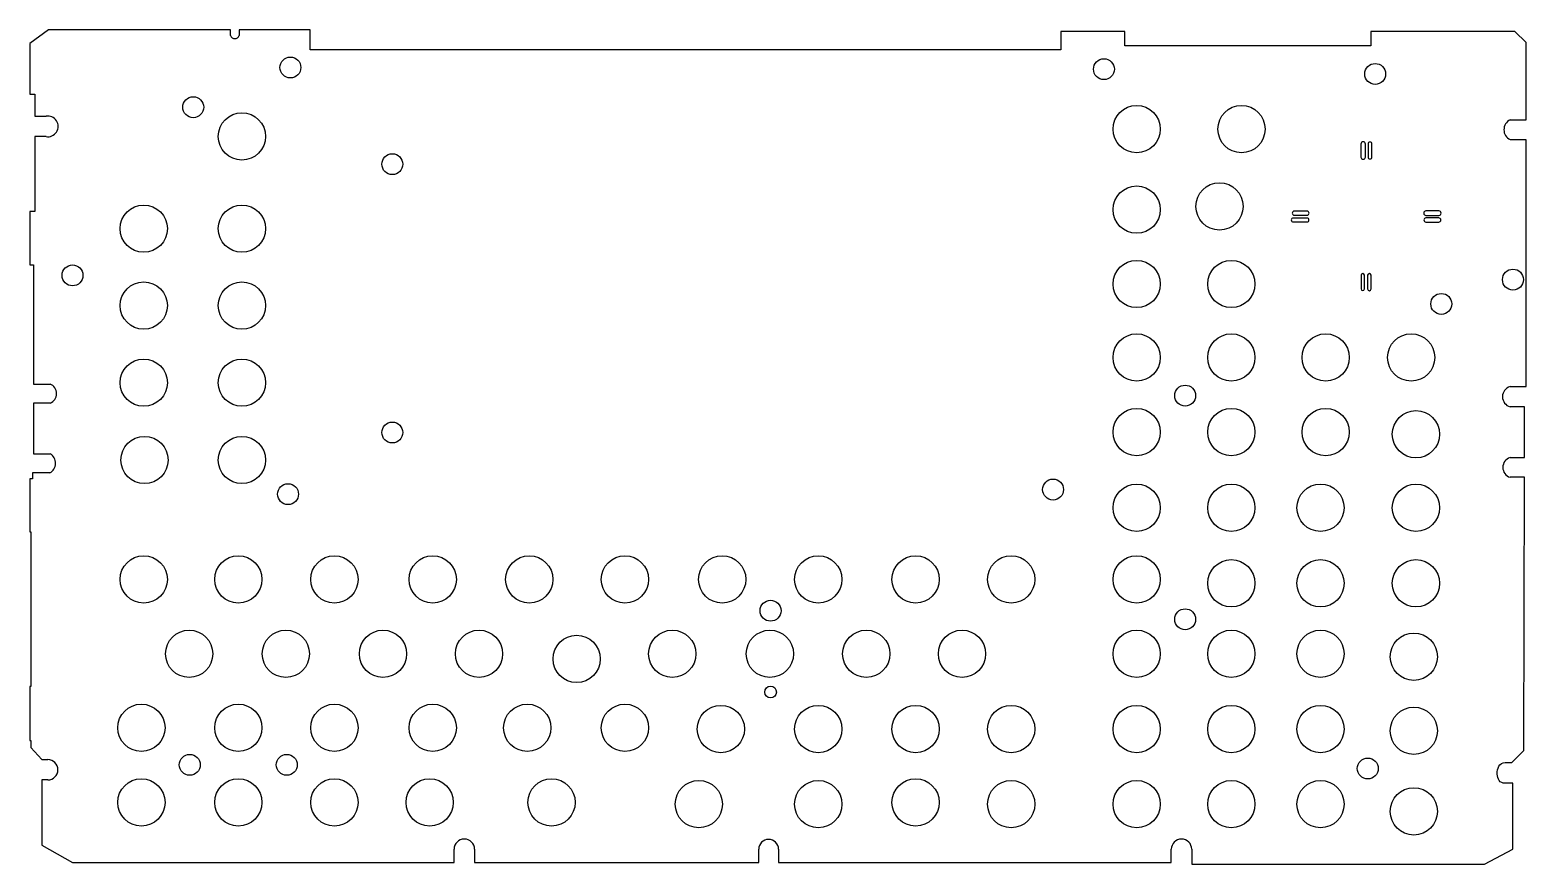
# Model space of a CAD drawing. Header units: inches. Extents: x 0.25 to 8.19, y 0.26 to 4.68.
import ezdxf

# ---------------------------------------------------------------- set-up
doc = ezdxf.new("R2010")
doc.units = ezdxf.units.IN
doc.header["$MEASUREMENT"] = 0

msp = doc.modelspace()

# ---------------------------------------------------------------- linework, layer by layer
at = {"color": 7, "linetype": 'Continuous', "lineweight": 25}
for p, q in [((0.3499, 4.6794), (0.2507, 4.6078)), ((0.2507, 4.6078), (0.2507, 4.3396)), ((1.3161, 4.6794), (0.3499, 4.6794)), ((1.3161, 4.6498), (1.3161, 4.6794)), ((1.3606, 4.6794), (1.3606, 4.6498)), ((1.7376, 4.6794), (1.3606, 4.6794)), ((1.7376, 4.5736), (1.7376, 4.6794)), ((5.7224, 4.6711), (5.7224, 4.5736)), ((6.0633, 4.6711), (5.7224, 4.6711)), ((6.0633, 4.5951), (6.0633, 4.6711)), ((7.3691, 4.6711), (7.3691, 4.5951)), ((8.1335, 4.6711), (7.3691, 4.6711)), ((8.1926, 4.612), (8.1335, 4.6711)), ((8.1926, 4.2025), (8.1926, 4.612)), ((5.7224, 4.5736), (1.7376, 4.5736)), ((7.3691, 4.5951), (6.0633, 4.5951)), ((0.2507, 4.3396), (0.2764, 4.3396)), ((0.2764, 4.3396), (0.2764, 4.2222)), ((0.2764, 4.2222), (0.3364, 4.2222)), ((8.1075, 4.2025), (8.1926, 4.2025)), ((0.2764, 4.1136), (0.2764, 3.717)), ((0.3364, 4.1136), (0.2764, 4.1136)), ((7.3162, 4.0742), (7.3162, 4.0055)), ((7.3403, 4.0055), (7.3403, 4.0742)), ((7.3537, 4.0742), (7.3537, 4.0055)), ((7.3746, 4.0055), (7.3746, 4.0742)), ((8.1926, 4.0974), (8.1075, 4.0974)), ((8.1926, 2.7878), (8.1926, 4.0974)), ((0.2507, 3.717), (0.2507, 3.4342)), ((0.2764, 3.717), (0.2507, 3.717)), ((7.0296, 3.6817), (6.9561, 3.6817)), ((6.9561, 3.6612), (7.0296, 3.6612)), ((7.0296, 3.7184), (6.9619, 3.7184)), ((6.9619, 3.6969), (7.0296, 3.6969)), ((7.7296, 3.7193), (7.6614, 3.7193)), ((7.6614, 3.696), (7.7296, 3.696)), ((7.7296, 3.6822), (7.6614, 3.6822)), ((7.6614, 3.6607), (7.7296, 3.6607)), ((0.2507, 3.4342), (0.2698, 3.4342)), ((0.2698, 3.4342), (0.2698, 2.8014)), ((7.3165, 3.3779), (7.3165, 3.3063)), ((7.3343, 3.3063), (7.3343, 3.3779)), ((7.3509, 3.3779), (7.3509, 3.3063)), ((7.3706, 3.3063), (7.3706, 3.3779)), ((0.2698, 2.8014), (0.3575, 2.8014)), ((8.1075, 2.7878), (8.1926, 2.7878)), ((0.2698, 2.6996), (0.2698, 2.4315)), ((0.3575, 2.6996), (0.2698, 2.6996)), ((8.1848, 2.6804), (8.1075, 2.6804)), ((8.1848, 2.4116), (8.1848, 2.6804)), ((0.2698, 2.4315), (0.3584, 2.4315)), ((8.1075, 2.4116), (8.1848, 2.4116)), ((0.2649, 2.3295), (0.2649, 2.2991)), ((0.3563, 2.3295), (0.2649, 2.3295)), ((8.1848, 2.3066), (8.1075, 2.3066)), ((8.1801, 0.8578), (8.1848, 2.3066)), ((0.2507, 2.2991), (0.2507, 2.0182)), ((0.2649, 2.2991), (0.2507, 2.2991)), ((0.2507, 2.0182), (0.256, 2.0182)), ((0.256, 2.0182), (0.256, 1.1978)), ((0.2507, 1.1978), (0.2507, 0.9107)), ((0.256, 1.1978), (0.2507, 1.1978)), ((0.2507, 0.9107), (0.256, 0.9107)), ((0.256, 0.9107), (0.256, 0.8737)), ((0.256, 0.8737), (0.3138, 0.8091)), ((0.3138, 0.8091), (0.3453, 0.8091)), ((8.1163, 0.794), (8.1801, 0.8578)), ((8.0823, 0.794), (8.1163, 0.794)), ((0.3138, 0.7014), (0.3138, 0.3546)), ((0.3453, 0.7014), (0.3138, 0.7014)), ((8.123, 0.6841), (8.0823, 0.6841)), ((8.123, 0.3334), (8.123, 0.6841)), ((0.3138, 0.3546), (0.4768, 0.2639)), ((2.502, 0.2639), (2.502, 0.3334)), ((2.611, 0.3334), (2.611, 0.2639)), ((4.1194, 0.2639), (4.1194, 0.3334)), ((4.2247, 0.3334), (4.2247, 0.2639)), ((6.3094, 0.2639), (6.3094, 0.3334)), ((6.4181, 0.3334), (6.4181, 0.2553)), ((7.9717, 0.2553), (8.123, 0.3334)), ((0.4768, 0.2639), (2.502, 0.2639)), ((2.611, 0.2639), (4.1194, 0.2639)), ((4.2247, 0.2639), (6.3094, 0.2639)), ((6.4181, 0.2553), (7.9717, 0.2553))]:
    msp.add_line(p, q, dxfattribs=at)
for centre, radius in [((1.6334, 4.4803), 0.0555), ((5.9517, 4.4712), 0.0555), ((7.3917, 4.446), 0.0555), ((1.1176, 4.2696), 0.0555), ((1.3759, 4.1146), 0.1254), ((6.1257, 4.1534), 0.1254), ((6.682, 4.1534), 0.1254), ((2.1743, 3.9674), 0.0555), ((6.1257, 3.7263), 0.1254), ((6.5652, 3.7434), 0.1254), ((0.8549, 3.6254), 0.1254), ((1.3759, 3.6254), 0.1254), ((0.4768, 3.3777), 0.0555), ((6.1257, 3.3318), 0.1254), ((6.6279, 3.3318), 0.1254), ((0.8549, 3.2175), 0.1254), ((1.3759, 3.2175), 0.1254), ((8.123, 3.3551), 0.0555), ((7.7425, 3.2262), 0.0555), ((6.1257, 2.9421), 0.1254), ((6.6279, 2.9421), 0.1254), ((7.1289, 2.9421), 0.1254), ((7.5827, 2.9421), 0.1254), ((0.8549, 2.8085), 0.1254), ((1.3759, 2.8085), 0.1254), ((6.383, 2.7399), 0.0555), ((6.1257, 2.5465), 0.1254), ((6.6279, 2.5465), 0.1254), ((7.1289, 2.5465), 0.1254), ((7.6081, 2.5351), 0.1254), ((2.1743, 2.5441), 0.0555), ((0.8589, 2.3983), 0.1254), ((1.3759, 2.3983), 0.1254), ((1.6209, 2.2173), 0.0555), ((5.6818, 2.2415), 0.0555), ((6.1257, 2.145), 0.1254), ((6.6279, 2.145), 0.1254), ((7.1013, 2.145), 0.1254), ((7.6081, 2.145), 0.1254), ((0.8549, 1.765), 0.1254), ((1.3569, 1.765), 0.1254), ((1.867, 1.765), 0.1254), ((2.3889, 1.765), 0.1254), ((2.9013, 1.765), 0.1254), ((3.409, 1.765), 0.1254), ((3.9255, 1.765), 0.1254), ((4.4353, 1.765), 0.1254), ((4.9521, 1.765), 0.1254), ((5.4595, 1.765), 0.1254), ((6.1257, 1.765), 0.1254), ((6.6279, 1.7444), 0.1254), ((7.1013, 1.7444), 0.1254), ((7.6081, 1.7444), 0.1254), ((4.1821, 1.5991), 0.0555), ((6.383, 1.5536), 0.0555), ((1.0961, 1.3704), 0.1254), ((1.609, 1.3704), 0.1254), ((2.1247, 1.3704), 0.1254), ((2.6347, 1.3704), 0.1254), ((3.1529, 1.3433), 0.1254), ((3.6604, 1.3704), 0.1254), ((4.1785, 1.3704), 0.1254), ((4.6902, 1.3704), 0.1254), ((5.1985, 1.3704), 0.1254), ((6.1257, 1.3704), 0.1254), ((6.6279, 1.3704), 0.1254), ((7.1013, 1.3704), 0.1254), ((7.5968, 1.3551), 0.1254), ((4.1821, 1.1675), 0.0311), ((0.8424, 0.978), 0.1254), ((1.3569, 0.978), 0.1254), ((1.867, 0.978), 0.1254), ((2.3889, 0.978), 0.1254), ((2.8906, 0.978), 0.1254), ((3.409, 0.978), 0.1254), ((3.9184, 0.9714), 0.1254), ((4.4353, 0.9714), 0.1254), ((4.9521, 0.9714), 0.1254), ((5.4595, 0.9714), 0.1254), ((6.1257, 0.9714), 0.1254), ((6.6279, 0.9714), 0.1254), ((7.1013, 0.9714), 0.1254), ((7.5968, 0.962), 0.1254), ((1.0992, 0.7816), 0.0555), ((1.6141, 0.7816), 0.0555), ((7.3524, 0.7621), 0.0555), ((0.8424, 0.5823), 0.1254), ((1.3569, 0.5823), 0.1254), ((1.867, 0.5823), 0.1254), ((2.3727, 0.5823), 0.1254), ((3.0195, 0.5823), 0.1254), ((3.8013, 0.5731), 0.1254), ((4.4353, 0.5731), 0.1254), ((4.9521, 0.5823), 0.1254), ((5.4595, 0.5731), 0.1254), ((6.1257, 0.5731), 0.1254), ((6.6279, 0.5731), 0.1254), ((7.1013, 0.5731), 0.1254), ((7.5968, 0.5347), 0.1254)]:
    msp.add_circle(centre, radius, dxfattribs=at)
for centre, radius, start, end in [((1.3383, 4.6572), 0.0235, 198.45557, 341.54443), ((0.3453, 4.1679), 0.055, 260.66798, 99.33202), ((8.1335, 4.15), 0.0586, 116.28449, 243.71551), ((7.3282, 4.0742), 0.012, 360, 180), ((7.3642, 4.0742), 0.0105, 360, 180), ((7.3282, 4.0055), 0.012, 180, 0), ((7.3642, 4.0055), 0.0105, 180, 0), ((6.9561, 3.6714), 0.0102, 90, 270), ((6.9619, 3.7076), 0.0108, 90, 270), ((7.0296, 3.7076), 0.0108, 270, 90), ((7.0296, 3.6714), 0.0102, 270, 90), ((7.6614, 3.7076), 0.0116, 90, 270), ((7.6614, 3.6714), 0.0108, 90, 270), ((7.7296, 3.7076), 0.0116, 270, 90), ((7.7296, 3.6714), 0.0108, 270, 90), ((7.3254, 3.3779), 0.0089, 0, 180), ((7.3607, 3.3779), 0.00981, 360, 180), ((7.3254, 3.3063), 0.0089, 180, 0), ((7.3607, 3.3063), 0.00981, 180, 0), ((0.3368, 2.7505), 0.0549, 292.0724, 67.9276), ((8.1233, 2.7341), 0.056, 106.35875, 253.64125), ((0.3283, 2.3811), 0.0587, 298.4813, 59.15954), ((8.1247, 2.3591), 0.0553, 108.16392, 251.83608), ((0.3453, 0.7552), 0.0538, 270, 90), ((2.5565, 0.3334), 0.0545, 0, 180), ((4.172, 0.3334), 0.0526, 0, 180), ((6.3638, 0.3334), 0.0544, 0, 180)]:
    msp.add_arc(centre, radius, start, end, dxfattribs=at)
msp.add_open_spline([(8.0823, 0.6841), (8.052, 0.6827), (8.029, 0.7354), (8.0492, 0.793), (8.0823, 0.794)], degree=3, knots=[0, 0, 0, 0, 0.464037, 1, 1, 1, 1], dxfattribs=at)

doc.saveas('drawing.dxf')
